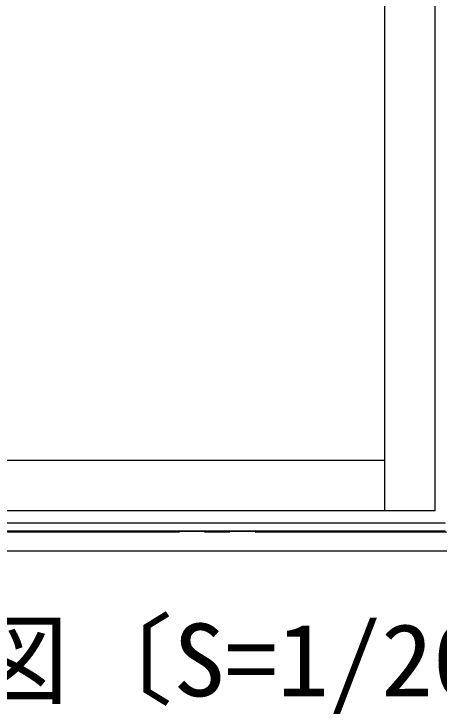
# Model space of a CAD drawing. Units: millimetres on the paper. Extents: x -305 to 305, y -152 to 152.
# Drawn here: x 5.98 to 22.88, y -118.4 to -90.61 of the extents above; entities that cross this region are included whole.
import ezdxf
from ezdxf.enums import TextEntityAlignment as Align

# ---------------------------------------------------------------- set-up
doc = ezdxf.new("R2010")
doc.units = ezdxf.units.MM
doc.linetypes.add('LONG_CHAIN', pattern=[21, 18, -1, 1, -1])
doc.layers.add('0-3_S1', color=7, linetype='Continuous', lineweight=9)
doc.styles.add('ＭＳ ゴシック', font='')
doc.styles.get('ＭＳ ゴシック').set_extended_font_data('MS Gothic')

msp = doc.modelspace()

# ---------------------------------------------------------------- linework, layer by layer
at = {"layer": '0-3_S1'}
for p, q in [((20.69, -90.629), (20.683, -90.629)), ((20.69, -90.829), (20.683, -90.829)), ((22.69, -90.629), (22.683, -90.629)), ((22.69, -90.829), (22.683, -90.829)), ((20.69, -91.029), (20.683, -91.029)), ((22.69, -91.029), (22.683, -91.029)), ((20.69, -91.229), (20.683, -91.229)), ((22.69, -91.229), (22.683, -91.229)), ((20.69, -91.429), (20.683, -91.429)), ((20.69, -91.629), (20.683, -91.629)), ((22.69, -91.429), (22.683, -91.429)), ((22.69, -91.629), (22.683, -91.629)), ((20.69, -91.829), (20.683, -91.829)), ((22.69, -91.829), (22.683, -91.829)), ((20.69, -92.029), (20.683, -92.029)), ((20.69, -92.229), (20.683, -92.229)), ((22.69, -92.029), (22.683, -92.029)), ((22.69, -92.229), (22.683, -92.229)), ((20.69, -92.429), (20.683, -92.429)), ((22.69, -92.429), (22.683, -92.429)), ((20.69, -92.629), (20.683, -92.629)), ((22.69, -92.629), (22.683, -92.629)), ((20.69, -92.829), (20.683, -92.829)), ((20.69, -93.029), (20.683, -93.029)), ((22.69, -92.829), (22.683, -92.829)), ((22.69, -93.029), (22.683, -93.029)), ((20.69, -93.229), (20.683, -93.229)), ((22.69, -93.229), (22.683, -93.229)), ((20.69, -93.429), (20.683, -93.429)), ((20.69, -93.629), (20.683, -93.629)), ((22.69, -93.429), (22.683, -93.429)), ((22.69, -93.629), (22.683, -93.629)), ((20.69, -93.829), (20.683, -93.829)), ((22.69, -93.829), (22.683, -93.829)), ((20.69, -94.029), (20.683, -94.029)), ((22.69, -94.029), (22.683, -94.029)), ((20.69, -94.229), (20.683, -94.229)), ((20.69, -94.429), (20.683, -94.429)), ((22.69, -94.229), (22.683, -94.229)), ((22.69, -94.429), (22.683, -94.429)), ((20.69, -94.629), (20.683, -94.629)), ((22.69, -94.629), (22.683, -94.629)), ((20.69, -94.829), (20.683, -94.829)), ((22.69, -94.829), (22.683, -94.829)), ((20.69, -95.029), (20.683, -95.029)), ((20.69, -95.229), (20.683, -95.229)), ((22.69, -95.029), (22.683, -95.029)), ((22.69, -95.229), (22.683, -95.229)), ((20.69, -95.429), (20.683, -95.429)), ((22.69, -95.429), (22.683, -95.429)), ((20.69, -95.629), (20.683, -95.629)), ((20.69, -95.829), (20.683, -95.829)), ((22.69, -95.629), (22.683, -95.629)), ((22.69, -95.829), (22.683, -95.829)), ((20.69, -96.029), (20.683, -96.029)), ((22.69, -96.029), (22.683, -96.029)), ((20.69, -96.229), (20.683, -96.229)), ((22.69, -96.229), (22.683, -96.229)), ((20.69, -96.429), (20.683, -96.429)), ((20.69, -96.629), (20.683, -96.629)), ((22.69, -96.429), (22.683, -96.429)), ((22.69, -96.629), (22.683, -96.629)), ((20.69, -96.829), (20.683, -96.829)), ((22.69, -96.829), (22.683, -96.829)), ((20.69, -97.029), (20.683, -97.029)), ((20.69, -97.229), (20.683, -97.229)), ((22.69, -97.029), (22.683, -97.029)), ((22.69, -97.229), (22.683, -97.229)), ((20.69, -97.429), (20.683, -97.429)), ((22.69, -97.429), (22.683, -97.429)), ((20.69, -97.629), (20.683, -97.629)), ((22.69, -97.629), (22.683, -97.629)), ((20.69, -97.829), (20.683, -97.829)), ((20.69, -98.029), (20.683, -98.029)), ((22.69, -97.829), (22.683, -97.829)), ((22.69, -98.029), (22.683, -98.029)), ((20.69, -98.229), (20.683, -98.229)), ((22.69, -98.229), (22.683, -98.229)), ((20.69, -98.429), (20.683, -98.429)), ((20.69, -98.629), (20.683, -98.629)), ((22.69, -98.429), (22.683, -98.429)), ((22.69, -98.629), (22.683, -98.629)), ((20.69, -98.829), (20.683, -98.829)), ((22.69, -98.829), (22.683, -98.829)), ((20.69, -99.029), (20.683, -99.029)), ((22.69, -99.029), (22.683, -99.029)), ((20.69, -99.229), (20.683, -99.229)), ((20.69, -99.429), (20.683, -99.429)), ((22.69, -99.229), (22.683, -99.229)), ((22.69, -99.429), (22.683, -99.429)), ((20.69, -99.629), (20.683, -99.629)), ((22.69, -99.629), (22.683, -99.629)), ((20.69, -99.829), (20.683, -99.829)), ((22.69, -99.829), (22.683, -99.829)), ((20.69, -100.029), (20.683, -100.029)), ((20.69, -100.229), (20.683, -100.229)), ((22.69, -100.029), (22.683, -100.029)), ((22.69, -100.229), (22.683, -100.229)), ((20.69, -100.429), (20.683, -100.429)), ((22.69, -100.429), (22.683, -100.429)), ((20.69, -100.629), (20.683, -100.629)), ((20.69, -100.829), (20.683, -100.829)), ((22.69, -100.629), (22.683, -100.629)), ((22.69, -100.829), (22.683, -100.829)), ((20.69, -101.029), (20.683, -101.029)), ((22.69, -101.029), (22.683, -101.029)), ((20.69, -101.229), (20.683, -101.229)), ((22.69, -101.229), (22.683, -101.229)), ((20.69, -101.429), (20.683, -101.429)), ((20.69, -101.629), (20.683, -101.629)), ((22.69, -101.429), (22.683, -101.429)), ((22.69, -101.629), (22.683, -101.629)), ((20.69, -101.829), (20.683, -101.829)), ((22.69, -101.829), (22.683, -101.829)), ((20.69, -102.029), (20.683, -102.029)), ((20.69, -102.229), (20.683, -102.229)), ((22.69, -102.029), (22.683, -102.029)), ((22.69, -102.229), (22.683, -102.229)), ((20.69, -102.429), (20.683, -102.429)), ((22.69, -102.429), (22.683, -102.429)), ((20.69, -102.629), (20.683, -102.629)), ((22.69, -102.629), (22.683, -102.629)), ((20.69, -102.829), (20.683, -102.829)), ((20.69, -103.029), (20.683, -103.029)), ((22.69, -102.829), (22.683, -102.829)), ((22.69, -103.029), (22.683, -103.029)), ((20.69, -103.229), (20.683, -103.229)), ((22.69, -103.229), (22.683, -103.229)), ((20.69, -103.429), (20.683, -103.429)), ((20.69, -103.629), (20.683, -103.629)), ((22.69, -103.429), (22.683, -103.429)), ((22.69, -103.629), (22.683, -103.629)), ((20.69, -103.829), (20.683, -103.829)), ((22.69, -103.829), (22.683, -103.829)), ((20.69, -104.029), (20.683, -104.029)), ((22.69, -104.029), (22.683, -104.029)), ((20.69, -104.229), (20.683, -104.229)), ((20.69, -104.429), (20.683, -104.429)), ((22.69, -104.229), (22.683, -104.229)), ((22.69, -104.429), (22.683, -104.429)), ((20.69, -104.629), (20.683, -104.629)), ((22.69, -104.629), (22.683, -104.629)), ((20.69, -104.829), (20.683, -104.829)), ((22.69, -104.829), (22.683, -104.829)), ((20.69, -105.029), (20.683, -105.029)), ((20.69, -105.229), (20.683, -105.229)), ((22.69, -105.029), (22.683, -105.029)), ((22.69, -105.229), (22.683, -105.229)), ((20.69, -105.429), (20.683, -105.429)), ((22.69, -105.429), (22.683, -105.429)), ((20.69, -105.629), (20.683, -105.629)), ((20.69, -105.829), (20.683, -105.829)), ((22.69, -105.629), (22.683, -105.629)), ((22.69, -105.829), (22.683, -105.829)), ((20.69, -106.029), (20.683, -106.029)), ((22.69, -106.029), (22.683, -106.029)), ((20.69, -106.229), (20.683, -106.229)), ((22.69, -106.229), (22.683, -106.229)), ((20.69, -106.429), (20.683, -106.429)), ((20.69, -106.629), (20.683, -106.629)), ((22.69, -106.429), (22.683, -106.429)), ((22.69, -106.629), (22.683, -106.629)), ((20.69, -106.829), (20.683, -106.829)), ((22.69, -106.829), (22.683, -106.829)), ((20.69, -107.029), (20.683, -107.029)), ((20.69, -107.229), (20.683, -107.229)), ((22.69, -107.029), (22.683, -107.029)), ((22.69, -107.229), (22.683, -107.229)), ((20.69, -107.429), (20.683, -107.429)), ((22.69, -107.429), (22.683, -107.429)), ((20.69, -107.629), (20.683, -107.629)), ((22.69, -107.629), (22.683, -107.629)), ((20.69, -107.829), (20.683, -107.829)), ((20.69, -108.029), (20.683, -108.029)), ((22.69, -107.829), (22.683, -107.829)), ((22.69, -108.029), (22.683, -108.029)), ((20.69, -108.229), (20.683, -108.229)), ((22.69, -108.229), (22.683, -108.229)), ((20.69, -108.429), (20.683, -108.429)), ((20.69, -108.629), (20.683, -108.629)), ((22.69, -108.429), (22.683, -108.429)), ((22.69, -108.629), (22.683, -108.629)), ((20.69, -108.829), (20.683, -108.829)), ((22.69, -108.829), (22.683, -108.829)), ((20.69, -109.029), (20.683, -109.029)), ((22.69, -109.029), (22.683, -109.029)), ((20.69, -109.229), (20.683, -109.229)), ((20.69, -109.429), (20.683, -109.429)), ((22.69, -109.229), (22.683, -109.229)), ((22.69, -109.429), (22.683, -109.429)), ((20.69, -109.629), (20.683, -109.629)), ((22.69, -109.629), (22.683, -109.629)), ((20.69, -109.829), (20.683, -109.829)), ((22.69, -109.829), (22.683, -109.829)), ((20.69, -110.029), (20.683, -110.029)), ((20.69, -110.229), (20.683, -110.229)), ((22.69, -110.029), (22.683, -110.029)), ((22.69, -110.229), (22.683, -110.229))]:
    msp.add_line(p, q, dxfattribs=at)
at = {"layer": '0-3_S1', "linetype": 'LONG_CHAIN'}
msp.add_line((-26.456, -111.179), (41.411, -111.179), dxfattribs=at)
at = {"layer": '0-3_S1'}
for points in [[(22.683, -15.829), (22.683, -110.329), (22.69, -110.329), (22.69, -15.829)], [(20.69, -110.329), (20.69, -67.666), (20.683, -67.666), (20.683, -110.329)], [(20.686, -108.326), (-7.814, -108.326), (-7.814, -108.332), (20.686, -108.332)], [(20.686, -108.332), (20.687, -108.332), (20.687, -108.332), (20.688, -108.332), (20.688, -108.332), (20.688, -108.332), (20.689, -108.331), (20.689, -108.331), (20.689, -108.331), (20.689, -108.33), (20.69, -108.33), (20.69, -108.33), (20.69, -108.329), (20.69, -108.329), (20.69, -108.328), (20.69, -108.328), (20.689, -108.328), (20.689, -108.327), (20.689, -108.327), (20.689, -108.327), (20.688, -108.326), (20.688, -108.326), (20.688, -108.326), (20.687, -108.326), (20.687, -108.326), (20.686, -108.326), (20.686, -108.329)], [(22.686, -110.326), (-9.814, -110.326), (-9.814, -110.332), (22.686, -110.332)], [(20.683, -110.329), (20.683, -110.329), (20.683, -110.33), (20.683, -110.33), (20.684, -110.331), (20.684, -110.331), (20.684, -110.331), (20.684, -110.332), (20.685, -110.332), (20.685, -110.332), (20.685, -110.332), (20.686, -110.332), (20.686, -110.332), (20.687, -110.332), (20.687, -110.332), (20.687, -110.332), (20.688, -110.332), (20.688, -110.332), (20.688, -110.332), (20.689, -110.331), (20.689, -110.331), (20.689, -110.331), (20.689, -110.33), (20.69, -110.33), (20.69, -110.329), (20.69, -110.329), (20.686, -110.329)], [(22.686, -110.329), (22.683, -110.329), (22.683, -110.329), (22.683, -110.33), (22.683, -110.33), (22.684, -110.331), (22.684, -110.331), (22.684, -110.331), (22.684, -110.332), (22.685, -110.332), (22.685, -110.332), (22.685, -110.332), (22.686, -110.332), (22.686, -110.332), (22.687, -110.332), (22.687, -110.332), (22.687, -110.332), (22.688, -110.332), (22.688, -110.332), (22.688, -110.332), (22.689, -110.331), (22.689, -110.331), (22.689, -110.331), (22.689, -110.33), (22.69, -110.33), (22.69, -110.329), (22.69, -110.329)], [(22.686, -110.332), (22.687, -110.332), (22.687, -110.332), (22.688, -110.332), (22.688, -110.332), (22.688, -110.332), (22.689, -110.331), (22.689, -110.331), (22.689, -110.331), (22.689, -110.33), (22.69, -110.33), (22.69, -110.33), (22.69, -110.329), (22.69, -110.329), (22.69, -110.328), (22.69, -110.328), (22.689, -110.328), (22.689, -110.327), (22.689, -110.327), (22.689, -110.327), (22.688, -110.326), (22.688, -110.326), (22.688, -110.326), (22.687, -110.326), (22.687, -110.326), (22.686, -110.326), (22.686, -110.329)], [(23.086, -110.812), (-10.064, -110.812), (-10.064, -110.827), (23.086, -110.827)], [(23.086, -111.134), (-10.064, -111.134), (-10.064, -111.149), (23.086, -111.149)], [(28.911, -111.922), (-10.889, -111.922), (-10.889, -111.937), (28.911, -111.937)]]:
    msp.add_lwpolyline(points, close=True, dxfattribs=at)

# ---------------------------------------------------------------- texts
at = {"layer": '0-3_S1', "style": 'ＭＳ ゴシック', "width": 1.05}
msp.add_text('内観姿図〔S=1/20〕', height=2.886, dxfattribs=at).set_placement((-8.368, -118.561), align=Align.BOTTOM_LEFT)

doc.saveas('drawing.dxf')
